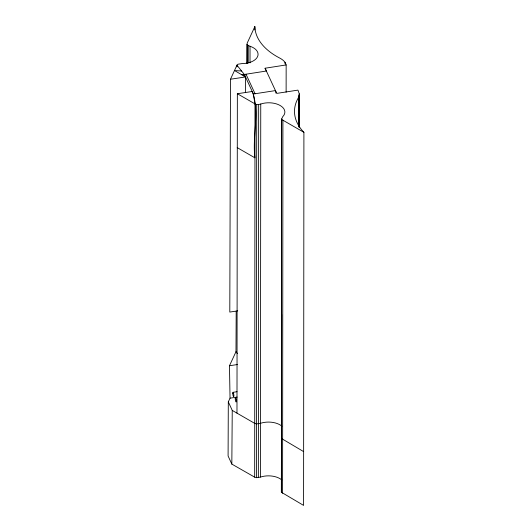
<?xml version="1.0" encoding="UTF-8"?>
<svg xmlns="http://www.w3.org/2000/svg" width="532" height="532" viewBox="0 0 532 532"><rect width="100%" height="100%" fill="white"/><g stroke="black" fill="none" stroke-linecap="round" stroke-linejoin="round"><path stroke-width="0.8" d="M281.907 426.205A16.08 9.27 0 0 0 260.5 423.312L256.471 423.918L254.742 423.386L236.979 413.145L237.358 93.725L252.268 91.491C260.048 112.059 252.068 136.325 254.954 157.851L237.192 147.61M246.988 63.461L247.167 43.159L254.848 26.6A74.62 43.145 0 0 0 279.759 58.081C282.558 59.577 285.411 61.665 286.156 64.937L286.123 92.229M247.081 63.647L247.014 44.369M248.225 62.902L248.245 45.473L247.107 44.555M250.013 62.869L250.033 46.264L248.245 45.473M254.848 29.918L254.848 26.6M281.84 479.977A16.08 9.27 0 0 0 260.434 477.084L256.404 477.689L254.675 477.157L254.994 104.086L253.392 94.004L245.518 76.947L244.321 74.447L236.946 65.177L237.977 64.219L241.994 63.587A16.08 9.283 0.1 0 0 257.521 56.718A16.08 9.283 0.1 0 0 250.033 46.264M254.994 104.086L256.717 104.618L256.404 477.689M258.353 477.583L258.665 104.511L260.747 104.013A16.08 9.27 0 0 1 280.151 105.496A16.08 9.27 0 0 1 282.711 116.694L281.654 119.015L281.421 492.273L303.592 505.4L303.905 132.328A74.62 43.039 -0.1 0 1 298.252 97.948L299.283 93.851L297.96 90.114L276.746 93.399L265.076 68.229L266.379 71.029L241.914 74.839L234.512 70.55L241.581 71.009M260.434 477.084L260.747 104.013M281.421 492.273L281.654 119.015M281.342 492.087L281.694 314.452M282.598 493.284L282.918 120.205L281.734 119.201M285.039 63.887L285.039 62.224M298.671 126.084L298.698 97.057M298.851 125.632L298.871 96.605M298.991 126.011L299.017 96.152M299.104 127.208L299.13 95.694M299.263 127.487L299.283 93.851M236.946 65.177L236.94 66.819L236.946 65.177L230.482 79.241L229.797 312.071L237.711 310.861M245.478 92.495L245.518 76.947L241.914 74.839M275.842 93.067L275.849 91.438M236.188 311.227L235.982 351.719L229.472 365.75L230.037 398.162L228.308 401.873L228.095 455.984L231.826 464.097L254.675 477.157M231.826 464.097L232.245 410.405L228.308 401.873M252.254 91.551L251.643 91.65M281.408 438.315L281.601 437.191M244.321 74.447L243.716 75.896L244.986 75.843L244.015 75.172L244.72 75.291L244.454 74.739M253.392 94.004L275.45 90.593M265.076 68.229L286.156 64.937M233.049 392.317L237.026 391.705M230.482 79.241L245.518 76.947M229.472 365.75L237.378 364.546M230.037 398.162L237.166 397.078M256.717 104.618L258.665 104.511M255.121 103.966L237.358 93.725M282.918 120.205L303.905 132.328M303.659 451.628L281.488 438.501M232.245 410.405L236.979 413.145M235.982 351.719L237.445 353.574M246.017 74.241L255.081 93.765M232.763 393.261A2.195 0.465 81.2 0 0 233.615 396.646A2.195 0.465 81.2 0 0 233.615 393.54A2.195 0.465 81.2 0 0 232.763 393.261M235.224 398.561A2.195 0.465 81.2 0 0 236.075 401.953A2.195 0.465 81.2 0 0 236.075 398.847A2.195 0.465 81.2 0 0 235.224 398.561"/></g></svg>
